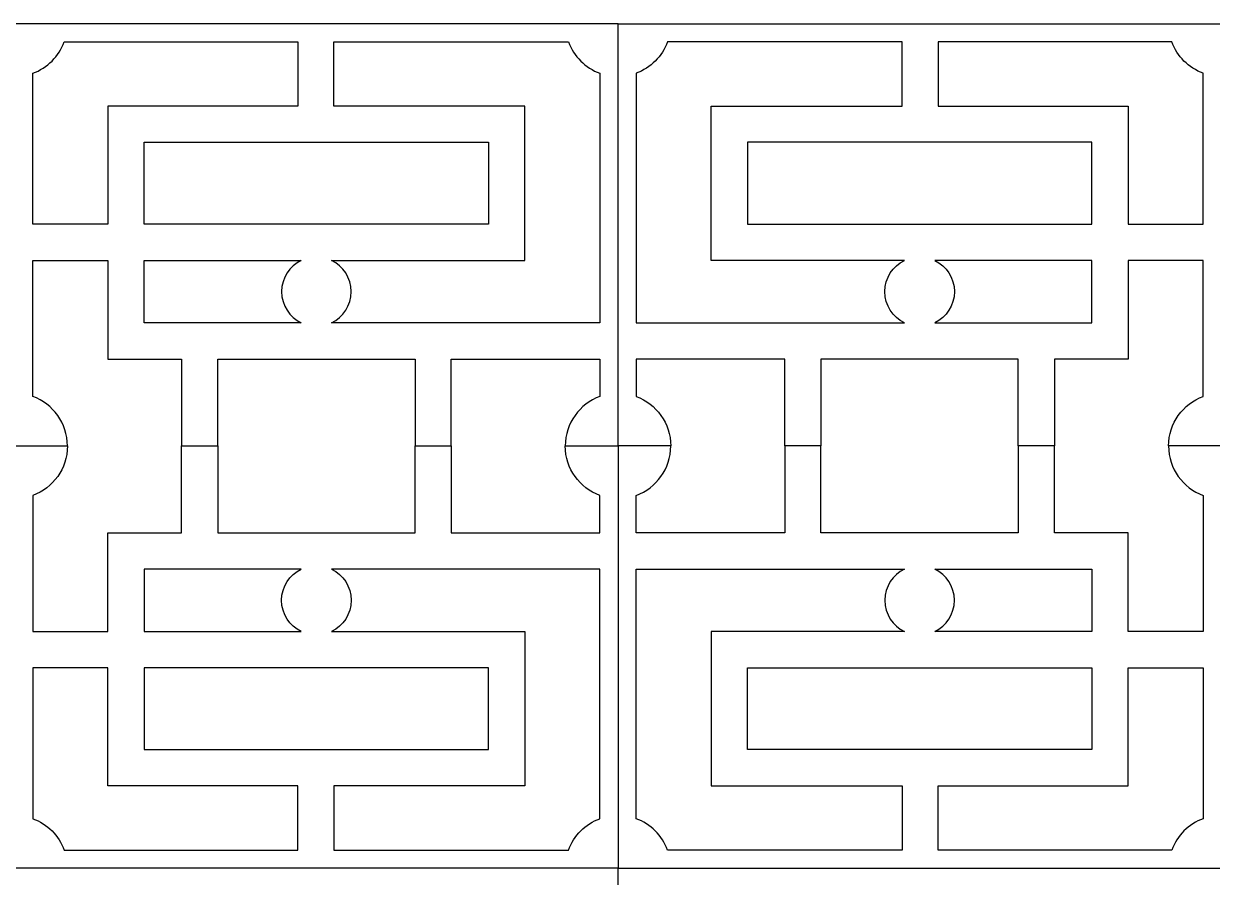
# Model space of a CAD drawing. Header units: centimetres. Extents: x -18.9 to -1.9, y -9.5 to 1.9.
# Drawn here: x -17.156 to -13.812, y -7.149 to -4.748 of the extents above; entities that cross this region are included whole.
import ezdxf

# ---------------------------------------------------------------- set-up
doc = ezdxf.new("R2010")
doc.units = ezdxf.units.CM
doc.header["$MEASUREMENT"] = 0
doc.layers.add('layer 1', color=7, linetype='Continuous')

msp = doc.modelspace()

# ---------------------------------------------------------------- linework, layer by layer
at = {"layer": 'layer 1', "color": 250}
for points, knots in [([(-16.61057, -5.69124), (-16.61057, -5.69124), (-16.61057, -5.93573), (-16.61057, -5.93573), (-16.61057, -5.93573), (-16.61057, -5.93573), (-16.71233, -5.93573), (-16.71233, -5.93573), (-16.71233, -5.93573), (-16.71233, -5.93573), (-16.71233, -5.69124), (-16.71233, -5.69124), (-16.71233, -5.69124), (-16.71233, -5.69124), (-16.86841, -5.69124), (-16.86841, -5.69124), (-16.86841, -5.69124), (-16.86841, -5.69124), (-16.9193, -5.69124), (-16.9193, -5.69124), (-16.9193, -5.69124), (-16.9193, -5.69124), (-16.9193, -5.64035), (-16.9193, -5.64035), (-16.9193, -5.64035), (-16.9193, -5.64035), (-16.9193, -5.41336), (-16.9193, -5.41336), (-16.9193, -5.41336), (-16.9193, -5.41336), (-16.9193, -5.41335), (-16.9193, -5.41335), (-16.9193, -5.41335), (-16.9193, -5.41335), (-17.13076, -5.41335), (-17.13076, -5.41335), (-17.13076, -5.41335), (-17.13076, -5.41335), (-17.13076, -5.79637), (-17.13076, -5.79637), (-17.13076, -5.79637), (-17.07391, -5.81714), (-17.03331, -5.8717), (-17.03331, -5.93573), (-17.03331, -5.93573), (-17.03331, -5.93573), (-17.13076, -5.93573), (-17.13076, -5.93573), (-17.13076, -5.93573), (-17.13076, -5.93573), (-17.18164, -5.93573), (-17.18164, -5.93573), (-17.18164, -5.93573), (-17.18164, -5.93573), (-17.18164, -4.74765), (-17.18164, -4.74765), (-17.18164, -4.74765), (-17.18164, -4.74765), (-15.48434, -4.74765), (-15.48434, -4.74765), (-15.48434, -4.74765), (-15.48434, -4.74765), (-15.48434, -5.93573), (-15.48434, -5.93573), (-15.48434, -5.93573), (-15.48434, -5.93573), (-15.48469, -5.93573), (-15.48469, -5.93573), (-15.48469, -5.93573), (-15.48469, -5.93573), (-15.53522, -5.93573), (-15.53522, -5.93573), (-15.53522, -5.93573), (-15.53522, -5.93573), (-15.63267, -5.93573), (-15.63267, -5.93573), (-15.63267, -5.93573), (-15.63267, -5.8717), (-15.59207, -5.81714), (-15.53522, -5.79637), (-15.53522, -5.79637), (-15.53522, -5.79637), (-15.53522, -5.69124), (-15.53522, -5.69124), (-15.53522, -5.69124), (-15.53522, -5.69124), (-15.95365, -5.69124), (-15.95365, -5.69124), (-15.95365, -5.69124), (-15.95365, -5.69124), (-15.95365, -5.93573), (-15.95365, -5.93573), (-15.95365, -5.93573), (-15.95365, -5.93573), (-16.05541, -5.93573), (-16.05541, -5.93573), (-16.05541, -5.93573), (-16.05541, -5.93573), (-16.05541, -5.69124), (-16.05541, -5.69124), (-16.05541, -5.69124), (-16.05541, -5.69124), (-16.42393, -5.69124), (-16.42393, -5.69124), (-16.42393, -5.69124), (-16.42393, -5.69124), (-16.56289, -5.69124), (-16.56289, -5.69124), (-16.56289, -5.69124), (-16.56289, -5.69124), (-16.61057, -5.69124), (-16.61057, -5.69124)], [0, 0, 0, 0, 0.0344828, 0.0344828, 0.0344828, 0.0344828, 0.0689655, 0.0689655, 0.0689655, 0.0689655, 0.1034483, 0.1034483, 0.1034483, 0.1034483, 0.137931, 0.137931, 0.137931, 0.137931, 0.1724138, 0.1724138, 0.1724138, 0.1724138, 0.2068966, 0.2068966, 0.2068966, 0.2068966, 0.2413793, 0.2413793, 0.2413793, 0.2413793, 0.2758621, 0.2758621, 0.2758621, 0.2758621, 0.3103448, 0.3103448, 0.3103448, 0.3103448, 0.3448276, 0.3448276, 0.3448276, 0.3448276, 0.3793103, 0.3793103, 0.3793103, 0.3793103, 0.4137931, 0.4137931, 0.4137931, 0.4137931, 0.4482759, 0.4482759, 0.4482759, 0.4482759, 0.4827586, 0.4827586, 0.4827586, 0.4827586, 0.5172414, 0.5172414, 0.5172414, 0.5172414, 0.5517241, 0.5517241, 0.5517241, 0.5517241, 0.5862069, 0.5862069, 0.5862069, 0.5862069, 0.6206897, 0.6206897, 0.6206897, 0.6206897, 0.6551724, 0.6551724, 0.6551724, 0.6551724, 0.6896552, 0.6896552, 0.6896552, 0.6896552, 0.7241379, 0.7241379, 0.7241379, 0.7241379, 0.7586207, 0.7586207, 0.7586207, 0.7586207, 0.7931034, 0.7931034, 0.7931034, 0.7931034, 0.8275862, 0.8275862, 0.8275862, 0.8275862, 0.862069, 0.862069, 0.862069, 0.862069, 0.8965517, 0.8965517, 0.8965517, 0.8965517, 0.9310345, 0.9310345, 0.9310345, 0.9310345, 1, 1, 1, 1]), ([(-14.35811, -5.69124), (-14.35811, -5.69124), (-14.35811, -5.93573), (-14.35811, -5.93573), (-14.35811, -5.93573), (-14.35811, -5.93573), (-14.25635, -5.93573), (-14.25635, -5.93573), (-14.25635, -5.93573), (-14.25635, -5.93573), (-14.25635, -5.69124), (-14.25635, -5.69124), (-14.25635, -5.69124), (-14.25635, -5.69124), (-14.10026, -5.69124), (-14.10026, -5.69124), (-14.10026, -5.69124), (-14.10026, -5.69124), (-14.04938, -5.69124), (-14.04938, -5.69124), (-14.04938, -5.69124), (-14.04938, -5.69124), (-14.04938, -5.64035), (-14.04938, -5.64035), (-14.04938, -5.64035), (-14.04938, -5.64035), (-14.04938, -5.41336), (-14.04938, -5.41336), (-14.04938, -5.41336), (-14.04938, -5.41336), (-14.04938, -5.41335), (-14.04938, -5.41335), (-14.04938, -5.41335), (-14.04938, -5.41335), (-13.83792, -5.41335), (-13.83792, -5.41335), (-13.83792, -5.41335), (-13.83792, -5.41335), (-13.83792, -5.79637), (-13.83792, -5.79637), (-13.83792, -5.79637), (-13.89477, -5.81714), (-13.93537, -5.8717), (-13.93537, -5.93573), (-13.93537, -5.93573), (-13.93537, -5.93573), (-13.83792, -5.93573), (-13.83792, -5.93573), (-13.83792, -5.93573), (-13.83792, -5.93573), (-13.78704, -5.93573), (-13.78704, -5.93573), (-13.78704, -5.93573), (-13.78704, -5.93573), (-13.78704, -4.74765), (-13.78704, -4.74765), (-13.78704, -4.74765), (-13.78704, -4.74765), (-15.48434, -4.74765), (-15.48434, -4.74765), (-15.48434, -4.74765), (-15.48434, -4.74765), (-15.48434, -5.93573), (-15.48434, -5.93573), (-15.48434, -5.93573), (-15.48434, -5.93573), (-15.48399, -5.93573), (-15.48399, -5.93573), (-15.48399, -5.93573), (-15.48399, -5.93573), (-15.43346, -5.93573), (-15.43346, -5.93573), (-15.43346, -5.93573), (-15.43346, -5.93573), (-15.33601, -5.93573), (-15.33601, -5.93573), (-15.33601, -5.93573), (-15.33601, -5.8717), (-15.37661, -5.81714), (-15.43346, -5.79637), (-15.43346, -5.79637), (-15.43346, -5.79637), (-15.43346, -5.69124), (-15.43346, -5.69124), (-15.43346, -5.69124), (-15.43346, -5.69124), (-15.01503, -5.69124), (-15.01503, -5.69124), (-15.01503, -5.69124), (-15.01503, -5.69124), (-15.01503, -5.93573), (-15.01503, -5.93573), (-15.01503, -5.93573), (-15.01503, -5.93573), (-14.91327, -5.93573), (-14.91327, -5.93573), (-14.91327, -5.93573), (-14.91327, -5.93573), (-14.91327, -5.69124), (-14.91327, -5.69124), (-14.91327, -5.69124), (-14.91327, -5.69124), (-14.54475, -5.69124), (-14.54475, -5.69124), (-14.54475, -5.69124), (-14.54475, -5.69124), (-14.40578, -5.69124), (-14.40578, -5.69124), (-14.40578, -5.69124), (-14.40578, -5.69124), (-14.35811, -5.69124), (-14.35811, -5.69124)], [0, 0, 0, 0, 0.0344828, 0.0344828, 0.0344828, 0.0344828, 0.0689655, 0.0689655, 0.0689655, 0.0689655, 0.1034483, 0.1034483, 0.1034483, 0.1034483, 0.137931, 0.137931, 0.137931, 0.137931, 0.1724138, 0.1724138, 0.1724138, 0.1724138, 0.2068966, 0.2068966, 0.2068966, 0.2068966, 0.2413793, 0.2413793, 0.2413793, 0.2413793, 0.2758621, 0.2758621, 0.2758621, 0.2758621, 0.3103448, 0.3103448, 0.3103448, 0.3103448, 0.3448276, 0.3448276, 0.3448276, 0.3448276, 0.3793103, 0.3793103, 0.3793103, 0.3793103, 0.4137931, 0.4137931, 0.4137931, 0.4137931, 0.4482759, 0.4482759, 0.4482759, 0.4482759, 0.4827586, 0.4827586, 0.4827586, 0.4827586, 0.5172414, 0.5172414, 0.5172414, 0.5172414, 0.5517241, 0.5517241, 0.5517241, 0.5517241, 0.5862069, 0.5862069, 0.5862069, 0.5862069, 0.6206897, 0.6206897, 0.6206897, 0.6206897, 0.6551724, 0.6551724, 0.6551724, 0.6551724, 0.6896552, 0.6896552, 0.6896552, 0.6896552, 0.7241379, 0.7241379, 0.7241379, 0.7241379, 0.7586207, 0.7586207, 0.7586207, 0.7586207, 0.7931034, 0.7931034, 0.7931034, 0.7931034, 0.8275862, 0.8275862, 0.8275862, 0.8275862, 0.862069, 0.862069, 0.862069, 0.862069, 0.8965517, 0.8965517, 0.8965517, 0.8965517, 0.9310345, 0.9310345, 0.9310345, 0.9310345, 1, 1, 1, 1]), ([(-16.9193, -5.31159), (-16.9193, -5.31159), (-16.9193, -5.07186), (-16.9193, -5.07186), (-16.9193, -5.07186), (-16.9193, -5.07186), (-16.9193, -5.03037), (-16.9193, -5.03037), (-16.9193, -5.03037), (-16.9193, -5.03037), (-16.9193, -4.97949), (-16.9193, -4.97949), (-16.9193, -4.97949), (-16.9193, -4.97949), (-16.86841, -4.97949), (-16.86841, -4.97949), (-16.86841, -4.97949), (-16.86841, -4.97949), (-16.38533, -4.97949), (-16.38533, -4.97949), (-16.38533, -4.97949), (-16.38533, -4.97949), (-16.38533, -4.79853), (-16.38533, -4.79853), (-16.38533, -4.79853), (-16.38533, -4.79853), (-17.04227, -4.79853), (-17.04227, -4.79853), (-17.04227, -4.79853), (-17.05725, -4.83951), (-17.08978, -4.87204), (-17.13076, -4.88701), (-17.13076, -4.88701), (-17.13076, -4.88701), (-17.13076, -5.31159), (-17.13076, -5.31159), (-17.13076, -5.31159), (-17.13076, -5.31159), (-16.9193, -5.31159), (-16.9193, -5.31159)], [0, 0, 0, 0, 0.0909091, 0.0909091, 0.0909091, 0.0909091, 0.1818182, 0.1818182, 0.1818182, 0.1818182, 0.2727273, 0.2727273, 0.2727273, 0.2727273, 0.3636364, 0.3636364, 0.3636364, 0.3636364, 0.4545455, 0.4545455, 0.4545455, 0.4545455, 0.5454545, 0.5454545, 0.5454545, 0.5454545, 0.6363636, 0.6363636, 0.6363636, 0.6363636, 0.7272727, 0.7272727, 0.7272727, 0.7272727, 0.8181818, 0.8181818, 0.8181818, 0.8181818, 1, 1, 1, 1]), ([(-16.28357, -4.97949), (-16.28357, -4.97949), (-15.79756, -4.97949), (-15.79756, -4.97949), (-15.79756, -4.97949), (-15.79756, -4.97949), (-15.74668, -4.97949), (-15.74668, -4.97949), (-15.74668, -4.97949), (-15.74668, -4.97949), (-15.74668, -5.03037), (-15.74668, -5.03037), (-15.74668, -5.03037), (-15.74668, -5.03037), (-15.74668, -5.36247), (-15.74668, -5.36247), (-15.74668, -5.36247), (-15.74668, -5.36247), (-15.74668, -5.41336), (-15.74668, -5.41336), (-15.74668, -5.41336), (-15.74668, -5.41336), (-15.79756, -5.41336), (-15.79756, -5.41336), (-15.79756, -5.41336), (-15.79756, -5.41336), (-16.2904, -5.41336), (-16.2904, -5.41336), (-16.2904, -5.41336), (-16.25772, -5.42919), (-16.23519, -5.46267), (-16.23519, -5.50141), (-16.23519, -5.50141), (-16.23519, -5.54015), (-16.25772, -5.57363), (-16.2904, -5.58947), (-16.2904, -5.58947), (-16.2904, -5.58947), (-15.53522, -5.58947), (-15.53522, -5.58947), (-15.53522, -5.58947), (-15.53522, -5.58947), (-15.53522, -4.88701), (-15.53522, -4.88701), (-15.53522, -4.88701), (-15.5762, -4.87204), (-15.60873, -4.83951), (-15.6237, -4.79853), (-15.6237, -4.79853), (-15.6237, -4.79853), (-16.28357, -4.79853), (-16.28357, -4.79853), (-16.28357, -4.79853), (-16.28357, -4.79853), (-16.28357, -4.97949), (-16.28357, -4.97949)], [0, 0, 0, 0, 0.0666667, 0.0666667, 0.0666667, 0.0666667, 0.1333333, 0.1333333, 0.1333333, 0.1333333, 0.2, 0.2, 0.2, 0.2, 0.2666667, 0.2666667, 0.2666667, 0.2666667, 0.3333333, 0.3333333, 0.3333333, 0.3333333, 0.4, 0.4, 0.4, 0.4, 0.4666667, 0.4666667, 0.4666667, 0.4666667, 0.5333333, 0.5333333, 0.5333333, 0.5333333, 0.6, 0.6, 0.6, 0.6, 0.6666667, 0.6666667, 0.6666667, 0.6666667, 0.7333333, 0.7333333, 0.7333333, 0.7333333, 0.8, 0.8, 0.8, 0.8, 0.8666667, 0.8666667, 0.8666667, 0.8666667, 1, 1, 1, 1]), ([(-14.68511, -4.97949), (-14.68511, -4.97949), (-15.17112, -4.97949), (-15.17112, -4.97949), (-15.17112, -4.97949), (-15.17112, -4.97949), (-15.222, -4.97949), (-15.222, -4.97949), (-15.222, -4.97949), (-15.222, -4.97949), (-15.222, -5.03037), (-15.222, -5.03037), (-15.222, -5.03037), (-15.222, -5.03037), (-15.222, -5.36247), (-15.222, -5.36247), (-15.222, -5.36247), (-15.222, -5.36247), (-15.222, -5.41336), (-15.222, -5.41336), (-15.222, -5.41336), (-15.222, -5.41336), (-15.17112, -5.41336), (-15.17112, -5.41336), (-15.17112, -5.41336), (-15.17112, -5.41336), (-14.67828, -5.41336), (-14.67828, -5.41336), (-14.67828, -5.41336), (-14.71095, -5.42919), (-14.73349, -5.46267), (-14.73349, -5.50141), (-14.73349, -5.50141), (-14.73349, -5.54015), (-14.71095, -5.57363), (-14.67828, -5.58947), (-14.67828, -5.58947), (-14.67828, -5.58947), (-15.43346, -5.58947), (-15.43346, -5.58947), (-15.43346, -5.58947), (-15.43346, -5.58947), (-15.43346, -4.88701), (-15.43346, -4.88701), (-15.43346, -4.88701), (-15.39248, -4.87204), (-15.35995, -4.83951), (-15.34498, -4.79853), (-15.34498, -4.79853), (-15.34498, -4.79853), (-14.68511, -4.79853), (-14.68511, -4.79853), (-14.68511, -4.79853), (-14.68511, -4.79853), (-14.68511, -4.97949), (-14.68511, -4.97949)], [0, 0, 0, 0, 0.0666667, 0.0666667, 0.0666667, 0.0666667, 0.1333333, 0.1333333, 0.1333333, 0.1333333, 0.2, 0.2, 0.2, 0.2, 0.2666667, 0.2666667, 0.2666667, 0.2666667, 0.3333333, 0.3333333, 0.3333333, 0.3333333, 0.4, 0.4, 0.4, 0.4, 0.4666667, 0.4666667, 0.4666667, 0.4666667, 0.5333333, 0.5333333, 0.5333333, 0.5333333, 0.6, 0.6, 0.6, 0.6, 0.6666667, 0.6666667, 0.6666667, 0.6666667, 0.7333333, 0.7333333, 0.7333333, 0.7333333, 0.8, 0.8, 0.8, 0.8, 0.8666667, 0.8666667, 0.8666667, 0.8666667, 1, 1, 1, 1]), ([(-14.04938, -5.31159), (-14.04938, -5.31159), (-14.04938, -5.07186), (-14.04938, -5.07186), (-14.04938, -5.07186), (-14.04938, -5.07186), (-14.04938, -5.03037), (-14.04938, -5.03037), (-14.04938, -5.03037), (-14.04938, -5.03037), (-14.04938, -4.97949), (-14.04938, -4.97949), (-14.04938, -4.97949), (-14.04938, -4.97949), (-14.10026, -4.97949), (-14.10026, -4.97949), (-14.10026, -4.97949), (-14.10026, -4.97949), (-14.58335, -4.97949), (-14.58335, -4.97949), (-14.58335, -4.97949), (-14.58335, -4.97949), (-14.58335, -4.79853), (-14.58335, -4.79853), (-14.58335, -4.79853), (-14.58335, -4.79853), (-13.9264, -4.79853), (-13.9264, -4.79853), (-13.9264, -4.79853), (-13.91143, -4.83951), (-13.8789, -4.87204), (-13.83792, -4.88701), (-13.83792, -4.88701), (-13.83792, -4.88701), (-13.83792, -5.31159), (-13.83792, -5.31159), (-13.83792, -5.31159), (-13.83792, -5.31159), (-14.04938, -5.31159), (-14.04938, -5.31159)], [0, 0, 0, 0, 0.0909091, 0.0909091, 0.0909091, 0.0909091, 0.1818182, 0.1818182, 0.1818182, 0.1818182, 0.2727273, 0.2727273, 0.2727273, 0.2727273, 0.3636364, 0.3636364, 0.3636364, 0.3636364, 0.4545455, 0.4545455, 0.4545455, 0.4545455, 0.5454545, 0.5454545, 0.5454545, 0.5454545, 0.6363636, 0.6363636, 0.6363636, 0.6363636, 0.7272727, 0.7272727, 0.7272727, 0.7272727, 0.8181818, 0.8181818, 0.8181818, 0.8181818, 1, 1, 1, 1]), ([(-16.81753, -5.08126), (-16.81753, -5.08126), (-16.81753, -5.31159), (-16.81753, -5.31159), (-16.81753, -5.31159), (-16.81753, -5.31159), (-16.56289, -5.31159), (-16.56289, -5.31159), (-16.56289, -5.31159), (-16.56289, -5.31159), (-16.42393, -5.31159), (-16.42393, -5.31159), (-16.42393, -5.31159), (-16.42393, -5.31159), (-16.39376, -5.31159), (-16.39376, -5.31159), (-16.39376, -5.31159), (-16.39376, -5.31159), (-16.39376, -5.31159), (-16.39376, -5.31159), (-16.39376, -5.31159), (-16.39376, -5.31159), (-15.84844, -5.31159), (-15.84844, -5.31159), (-15.84844, -5.31159), (-15.84844, -5.31159), (-15.84844, -5.08126), (-15.84844, -5.08126), (-15.84844, -5.08126), (-15.84844, -5.08126), (-16.81753, -5.08126), (-16.81753, -5.08126)], [0, 0, 0, 0, 0.1111111, 0.1111111, 0.1111111, 0.1111111, 0.2222222, 0.2222222, 0.2222222, 0.2222222, 0.3333333, 0.3333333, 0.3333333, 0.3333333, 0.4444444, 0.4444444, 0.4444444, 0.4444444, 0.5555556, 0.5555556, 0.5555556, 0.5555556, 0.6666667, 0.6666667, 0.6666667, 0.6666667, 0.7777778, 0.7777778, 0.7777778, 0.7777778, 1, 1, 1, 1]), ([(-14.15115, -5.08126), (-14.15115, -5.08126), (-14.15115, -5.31159), (-14.15115, -5.31159), (-14.15115, -5.31159), (-14.15115, -5.31159), (-14.40578, -5.31159), (-14.40578, -5.31159), (-14.40578, -5.31159), (-14.40578, -5.31159), (-14.54475, -5.31159), (-14.54475, -5.31159), (-14.54475, -5.31159), (-14.54475, -5.31159), (-14.57492, -5.31159), (-14.57492, -5.31159), (-14.57492, -5.31159), (-14.57492, -5.31159), (-14.57492, -5.31159), (-14.57492, -5.31159), (-14.57492, -5.31159), (-14.57492, -5.31159), (-15.12023, -5.31159), (-15.12023, -5.31159), (-15.12023, -5.31159), (-15.12023, -5.31159), (-15.12023, -5.08126), (-15.12023, -5.08126), (-15.12023, -5.08126), (-15.12023, -5.08126), (-14.15115, -5.08126), (-14.15115, -5.08126)], [0, 0, 0, 0, 0.1111111, 0.1111111, 0.1111111, 0.1111111, 0.2222222, 0.2222222, 0.2222222, 0.2222222, 0.3333333, 0.3333333, 0.3333333, 0.3333333, 0.4444444, 0.4444444, 0.4444444, 0.4444444, 0.5555556, 0.5555556, 0.5555556, 0.5555556, 0.6666667, 0.6666667, 0.6666667, 0.6666667, 0.7777778, 0.7777778, 0.7777778, 0.7777778, 1, 1, 1, 1]), ([(-16.37558, -5.41336), (-16.37558, -5.41336), (-16.42393, -5.41336), (-16.42393, -5.41336), (-16.42393, -5.41336), (-16.42393, -5.41336), (-16.56289, -5.41336), (-16.56289, -5.41336), (-16.56289, -5.41336), (-16.56289, -5.41336), (-16.81753, -5.41336), (-16.81753, -5.41336), (-16.81753, -5.41336), (-16.81753, -5.41336), (-16.81753, -5.58947), (-16.81753, -5.58947), (-16.81753, -5.58947), (-16.81753, -5.58947), (-16.56289, -5.58947), (-16.56289, -5.58947), (-16.56289, -5.58947), (-16.56289, -5.58947), (-16.42393, -5.58947), (-16.42393, -5.58947), (-16.42393, -5.58947), (-16.42393, -5.58947), (-16.37558, -5.58947), (-16.37558, -5.58947), (-16.37558, -5.58947), (-16.40825, -5.57363), (-16.43079, -5.54015), (-16.43079, -5.50141), (-16.43079, -5.50141), (-16.43079, -5.46267), (-16.40825, -5.42919), (-16.37558, -5.41336)], [0, 0, 0, 0, 0.1, 0.1, 0.1, 0.1, 0.2, 0.2, 0.2, 0.2, 0.3, 0.3, 0.3, 0.3, 0.4, 0.4, 0.4, 0.4, 0.5, 0.5, 0.5, 0.5, 0.6, 0.6, 0.6, 0.6, 0.7, 0.7, 0.7, 0.7, 0.8, 0.8, 0.8, 0.8, 1, 1, 1, 1]), ([(-14.5931, -5.41336), (-14.5931, -5.41336), (-14.54475, -5.41336), (-14.54475, -5.41336), (-14.54475, -5.41336), (-14.54475, -5.41336), (-14.40578, -5.41336), (-14.40578, -5.41336), (-14.40578, -5.41336), (-14.40578, -5.41336), (-14.15115, -5.41336), (-14.15115, -5.41336), (-14.15115, -5.41336), (-14.15115, -5.41336), (-14.15115, -5.58947), (-14.15115, -5.58947), (-14.15115, -5.58947), (-14.15115, -5.58947), (-14.40578, -5.58947), (-14.40578, -5.58947), (-14.40578, -5.58947), (-14.40578, -5.58947), (-14.54475, -5.58947), (-14.54475, -5.58947), (-14.54475, -5.58947), (-14.54475, -5.58947), (-14.5931, -5.58947), (-14.5931, -5.58947), (-14.5931, -5.58947), (-14.56043, -5.57363), (-14.53789, -5.54015), (-14.53789, -5.50141), (-14.53789, -5.50141), (-14.53789, -5.46267), (-14.56043, -5.42919), (-14.5931, -5.41336)], [0, 0, 0, 0, 0.1, 0.1, 0.1, 0.1, 0.2, 0.2, 0.2, 0.2, 0.3, 0.3, 0.3, 0.3, 0.4, 0.4, 0.4, 0.4, 0.5, 0.5, 0.5, 0.5, 0.6, 0.6, 0.6, 0.6, 0.7, 0.7, 0.7, 0.7, 0.8, 0.8, 0.8, 0.8, 1, 1, 1, 1]), ([(-16.61057, -6.18023), (-16.61057, -6.18023), (-16.61057, -5.93573), (-16.61057, -5.93573), (-16.61057, -5.93573), (-16.61057, -5.93573), (-16.71233, -5.93573), (-16.71233, -5.93573), (-16.71233, -5.93573), (-16.71233, -5.93573), (-16.71233, -6.18023), (-16.71233, -6.18023), (-16.71233, -6.18023), (-16.71233, -6.18023), (-16.86841, -6.18023), (-16.86841, -6.18023), (-16.86841, -6.18023), (-16.86841, -6.18023), (-16.9193, -6.18023), (-16.9193, -6.18023), (-16.9193, -6.18023), (-16.9193, -6.18023), (-16.9193, -6.23112), (-16.9193, -6.23112), (-16.9193, -6.23112), (-16.9193, -6.23112), (-16.9193, -6.45811), (-16.9193, -6.45811), (-16.9193, -6.45811), (-16.9193, -6.45811), (-16.9193, -6.45811), (-16.9193, -6.45811), (-16.9193, -6.45811), (-16.9193, -6.45811), (-17.13076, -6.45811), (-17.13076, -6.45811), (-17.13076, -6.45811), (-17.13076, -6.45811), (-17.13076, -6.0751), (-17.13076, -6.0751), (-17.13076, -6.0751), (-17.07391, -6.05433), (-17.03331, -5.99976), (-17.03331, -5.93573), (-17.03331, -5.93573), (-17.03331, -5.93573), (-17.13076, -5.93573), (-17.13076, -5.93573), (-17.13076, -5.93573), (-17.13076, -5.93573), (-17.18164, -5.93573), (-17.18164, -5.93573), (-17.18164, -5.93573), (-17.18164, -5.93573), (-17.18164, -7.12382), (-17.18164, -7.12382), (-17.18164, -7.12382), (-17.18164, -7.12382), (-15.48434, -7.12382), (-15.48434, -7.12382), (-15.48434, -7.12382), (-15.48434, -7.12382), (-15.48434, -5.93573), (-15.48434, -5.93573), (-15.48434, -5.93573), (-15.48434, -5.93573), (-15.48469, -5.93573), (-15.48469, -5.93573), (-15.48469, -5.93573), (-15.48469, -5.93573), (-15.53522, -5.93573), (-15.53522, -5.93573), (-15.53522, -5.93573), (-15.53522, -5.93573), (-15.63267, -5.93573), (-15.63267, -5.93573), (-15.63267, -5.93573), (-15.63267, -5.99976), (-15.59207, -6.05433), (-15.53522, -6.0751), (-15.53522, -6.0751), (-15.53522, -6.0751), (-15.53522, -6.18023), (-15.53522, -6.18023), (-15.53522, -6.18023), (-15.53522, -6.18023), (-15.95365, -6.18023), (-15.95365, -6.18023), (-15.95365, -6.18023), (-15.95365, -6.18023), (-15.95365, -5.93573), (-15.95365, -5.93573), (-15.95365, -5.93573), (-15.95365, -5.93573), (-16.05541, -5.93573), (-16.05541, -5.93573), (-16.05541, -5.93573), (-16.05541, -5.93573), (-16.05541, -6.18023), (-16.05541, -6.18023), (-16.05541, -6.18023), (-16.05541, -6.18023), (-16.42393, -6.18023), (-16.42393, -6.18023), (-16.42393, -6.18023), (-16.42393, -6.18023), (-16.56289, -6.18023), (-16.56289, -6.18023), (-16.56289, -6.18023), (-16.56289, -6.18023), (-16.61057, -6.18023), (-16.61057, -6.18023)], [0, 0, 0, 0, 0.0344828, 0.0344828, 0.0344828, 0.0344828, 0.0689655, 0.0689655, 0.0689655, 0.0689655, 0.1034483, 0.1034483, 0.1034483, 0.1034483, 0.137931, 0.137931, 0.137931, 0.137931, 0.1724138, 0.1724138, 0.1724138, 0.1724138, 0.2068966, 0.2068966, 0.2068966, 0.2068966, 0.2413793, 0.2413793, 0.2413793, 0.2413793, 0.2758621, 0.2758621, 0.2758621, 0.2758621, 0.3103448, 0.3103448, 0.3103448, 0.3103448, 0.3448276, 0.3448276, 0.3448276, 0.3448276, 0.3793103, 0.3793103, 0.3793103, 0.3793103, 0.4137931, 0.4137931, 0.4137931, 0.4137931, 0.4482759, 0.4482759, 0.4482759, 0.4482759, 0.4827586, 0.4827586, 0.4827586, 0.4827586, 0.5172414, 0.5172414, 0.5172414, 0.5172414, 0.5517241, 0.5517241, 0.5517241, 0.5517241, 0.5862069, 0.5862069, 0.5862069, 0.5862069, 0.6206897, 0.6206897, 0.6206897, 0.6206897, 0.6551724, 0.6551724, 0.6551724, 0.6551724, 0.6896552, 0.6896552, 0.6896552, 0.6896552, 0.7241379, 0.7241379, 0.7241379, 0.7241379, 0.7586207, 0.7586207, 0.7586207, 0.7586207, 0.7931034, 0.7931034, 0.7931034, 0.7931034, 0.8275862, 0.8275862, 0.8275862, 0.8275862, 0.862069, 0.862069, 0.862069, 0.862069, 0.8965517, 0.8965517, 0.8965517, 0.8965517, 0.9310345, 0.9310345, 0.9310345, 0.9310345, 1, 1, 1, 1]), ([(-14.35811, -6.18023), (-14.35811, -6.18023), (-14.35811, -5.93573), (-14.35811, -5.93573), (-14.35811, -5.93573), (-14.35811, -5.93573), (-14.25635, -5.93573), (-14.25635, -5.93573), (-14.25635, -5.93573), (-14.25635, -5.93573), (-14.25635, -6.18023), (-14.25635, -6.18023), (-14.25635, -6.18023), (-14.25635, -6.18023), (-14.10026, -6.18023), (-14.10026, -6.18023), (-14.10026, -6.18023), (-14.10026, -6.18023), (-14.04938, -6.18023), (-14.04938, -6.18023), (-14.04938, -6.18023), (-14.04938, -6.18023), (-14.04938, -6.23112), (-14.04938, -6.23112), (-14.04938, -6.23112), (-14.04938, -6.23112), (-14.04938, -6.45811), (-14.04938, -6.45811), (-14.04938, -6.45811), (-14.04938, -6.45811), (-14.04938, -6.45811), (-14.04938, -6.45811), (-14.04938, -6.45811), (-14.04938, -6.45811), (-13.83792, -6.45811), (-13.83792, -6.45811), (-13.83792, -6.45811), (-13.83792, -6.45811), (-13.83792, -6.0751), (-13.83792, -6.0751), (-13.83792, -6.0751), (-13.89477, -6.05433), (-13.93537, -5.99976), (-13.93537, -5.93573), (-13.93537, -5.93573), (-13.93537, -5.93573), (-13.83792, -5.93573), (-13.83792, -5.93573), (-13.83792, -5.93573), (-13.83792, -5.93573), (-13.78704, -5.93573), (-13.78704, -5.93573), (-13.78704, -5.93573), (-13.78704, -5.93573), (-13.78704, -7.12382), (-13.78704, -7.12382), (-13.78704, -7.12382), (-13.78704, -7.12382), (-15.48434, -7.12382), (-15.48434, -7.12382), (-15.48434, -7.12382), (-15.48434, -7.12382), (-15.48434, -5.93573), (-15.48434, -5.93573), (-15.48434, -5.93573), (-15.48434, -5.93573), (-15.48399, -5.93573), (-15.48399, -5.93573), (-15.48399, -5.93573), (-15.48399, -5.93573), (-15.43346, -5.93573), (-15.43346, -5.93573), (-15.43346, -5.93573), (-15.43346, -5.93573), (-15.33601, -5.93573), (-15.33601, -5.93573), (-15.33601, -5.93573), (-15.33601, -5.99976), (-15.37661, -6.05433), (-15.43346, -6.0751), (-15.43346, -6.0751), (-15.43346, -6.0751), (-15.43346, -6.18023), (-15.43346, -6.18023), (-15.43346, -6.18023), (-15.43346, -6.18023), (-15.01503, -6.18023), (-15.01503, -6.18023), (-15.01503, -6.18023), (-15.01503, -6.18023), (-15.01503, -5.93573), (-15.01503, -5.93573), (-15.01503, -5.93573), (-15.01503, -5.93573), (-14.91327, -5.93573), (-14.91327, -5.93573), (-14.91327, -5.93573), (-14.91327, -5.93573), (-14.91327, -6.18023), (-14.91327, -6.18023), (-14.91327, -6.18023), (-14.91327, -6.18023), (-14.54475, -6.18023), (-14.54475, -6.18023), (-14.54475, -6.18023), (-14.54475, -6.18023), (-14.40578, -6.18023), (-14.40578, -6.18023), (-14.40578, -6.18023), (-14.40578, -6.18023), (-14.35811, -6.18023), (-14.35811, -6.18023)], [0, 0, 0, 0, 0.0344828, 0.0344828, 0.0344828, 0.0344828, 0.0689655, 0.0689655, 0.0689655, 0.0689655, 0.1034483, 0.1034483, 0.1034483, 0.1034483, 0.137931, 0.137931, 0.137931, 0.137931, 0.1724138, 0.1724138, 0.1724138, 0.1724138, 0.2068966, 0.2068966, 0.2068966, 0.2068966, 0.2413793, 0.2413793, 0.2413793, 0.2413793, 0.2758621, 0.2758621, 0.2758621, 0.2758621, 0.3103448, 0.3103448, 0.3103448, 0.3103448, 0.3448276, 0.3448276, 0.3448276, 0.3448276, 0.3793103, 0.3793103, 0.3793103, 0.3793103, 0.4137931, 0.4137931, 0.4137931, 0.4137931, 0.4482759, 0.4482759, 0.4482759, 0.4482759, 0.4827586, 0.4827586, 0.4827586, 0.4827586, 0.5172414, 0.5172414, 0.5172414, 0.5172414, 0.5517241, 0.5517241, 0.5517241, 0.5517241, 0.5862069, 0.5862069, 0.5862069, 0.5862069, 0.6206897, 0.6206897, 0.6206897, 0.6206897, 0.6551724, 0.6551724, 0.6551724, 0.6551724, 0.6896552, 0.6896552, 0.6896552, 0.6896552, 0.7241379, 0.7241379, 0.7241379, 0.7241379, 0.7586207, 0.7586207, 0.7586207, 0.7586207, 0.7931034, 0.7931034, 0.7931034, 0.7931034, 0.8275862, 0.8275862, 0.8275862, 0.8275862, 0.862069, 0.862069, 0.862069, 0.862069, 0.8965517, 0.8965517, 0.8965517, 0.8965517, 0.9310345, 0.9310345, 0.9310345, 0.9310345, 1, 1, 1, 1]), ([(-16.37558, -6.45811), (-16.37558, -6.45811), (-16.42393, -6.45811), (-16.42393, -6.45811), (-16.42393, -6.45811), (-16.42393, -6.45811), (-16.56289, -6.45811), (-16.56289, -6.45811), (-16.56289, -6.45811), (-16.56289, -6.45811), (-16.81753, -6.45811), (-16.81753, -6.45811), (-16.81753, -6.45811), (-16.81753, -6.45811), (-16.81753, -6.282), (-16.81753, -6.282), (-16.81753, -6.282), (-16.81753, -6.282), (-16.56289, -6.282), (-16.56289, -6.282), (-16.56289, -6.282), (-16.56289, -6.282), (-16.42393, -6.282), (-16.42393, -6.282), (-16.42393, -6.282), (-16.42393, -6.282), (-16.37558, -6.282), (-16.37558, -6.282), (-16.37558, -6.282), (-16.40825, -6.29783), (-16.43079, -6.33132), (-16.43079, -6.37006), (-16.43079, -6.37006), (-16.43079, -6.40879), (-16.40825, -6.44228), (-16.37558, -6.45811)], [0, 0, 0, 0, 0.1, 0.1, 0.1, 0.1, 0.2, 0.2, 0.2, 0.2, 0.3, 0.3, 0.3, 0.3, 0.4, 0.4, 0.4, 0.4, 0.5, 0.5, 0.5, 0.5, 0.6, 0.6, 0.6, 0.6, 0.7, 0.7, 0.7, 0.7, 0.8, 0.8, 0.8, 0.8, 1, 1, 1, 1]), ([(-16.28357, -6.89198), (-16.28357, -6.89198), (-15.79756, -6.89198), (-15.79756, -6.89198), (-15.79756, -6.89198), (-15.79756, -6.89198), (-15.74668, -6.89198), (-15.74668, -6.89198), (-15.74668, -6.89198), (-15.74668, -6.89198), (-15.74668, -6.8411), (-15.74668, -6.8411), (-15.74668, -6.8411), (-15.74668, -6.8411), (-15.74668, -6.509), (-15.74668, -6.509), (-15.74668, -6.509), (-15.74668, -6.509), (-15.74668, -6.45811), (-15.74668, -6.45811), (-15.74668, -6.45811), (-15.74668, -6.45811), (-15.79756, -6.45811), (-15.79756, -6.45811), (-15.79756, -6.45811), (-15.79756, -6.45811), (-16.2904, -6.45811), (-16.2904, -6.45811), (-16.2904, -6.45811), (-16.25772, -6.44228), (-16.23519, -6.40879), (-16.23519, -6.37006), (-16.23519, -6.37006), (-16.23519, -6.33132), (-16.25772, -6.29783), (-16.2904, -6.282), (-16.2904, -6.282), (-16.2904, -6.282), (-15.53522, -6.282), (-15.53522, -6.282), (-15.53522, -6.282), (-15.53522, -6.282), (-15.53522, -6.98446), (-15.53522, -6.98446), (-15.53522, -6.98446), (-15.5762, -6.99943), (-15.60873, -7.03196), (-15.6237, -7.07294), (-15.6237, -7.07294), (-15.6237, -7.07294), (-16.28357, -7.07294), (-16.28357, -7.07294), (-16.28357, -7.07294), (-16.28357, -7.07294), (-16.28357, -6.89198), (-16.28357, -6.89198)], [0, 0, 0, 0, 0.0666667, 0.0666667, 0.0666667, 0.0666667, 0.1333333, 0.1333333, 0.1333333, 0.1333333, 0.2, 0.2, 0.2, 0.2, 0.2666667, 0.2666667, 0.2666667, 0.2666667, 0.3333333, 0.3333333, 0.3333333, 0.3333333, 0.4, 0.4, 0.4, 0.4, 0.4666667, 0.4666667, 0.4666667, 0.4666667, 0.5333333, 0.5333333, 0.5333333, 0.5333333, 0.6, 0.6, 0.6, 0.6, 0.6666667, 0.6666667, 0.6666667, 0.6666667, 0.7333333, 0.7333333, 0.7333333, 0.7333333, 0.8, 0.8, 0.8, 0.8, 0.8666667, 0.8666667, 0.8666667, 0.8666667, 1, 1, 1, 1]), ([(-14.68511, -6.89198), (-14.68511, -6.89198), (-15.17112, -6.89198), (-15.17112, -6.89198), (-15.17112, -6.89198), (-15.17112, -6.89198), (-15.222, -6.89198), (-15.222, -6.89198), (-15.222, -6.89198), (-15.222, -6.89198), (-15.222, -6.8411), (-15.222, -6.8411), (-15.222, -6.8411), (-15.222, -6.8411), (-15.222, -6.509), (-15.222, -6.509), (-15.222, -6.509), (-15.222, -6.509), (-15.222, -6.45811), (-15.222, -6.45811), (-15.222, -6.45811), (-15.222, -6.45811), (-15.17112, -6.45811), (-15.17112, -6.45811), (-15.17112, -6.45811), (-15.17112, -6.45811), (-14.67828, -6.45811), (-14.67828, -6.45811), (-14.67828, -6.45811), (-14.71095, -6.44228), (-14.73349, -6.40879), (-14.73349, -6.37006), (-14.73349, -6.37006), (-14.73349, -6.33132), (-14.71095, -6.29783), (-14.67828, -6.282), (-14.67828, -6.282), (-14.67828, -6.282), (-15.43346, -6.282), (-15.43346, -6.282), (-15.43346, -6.282), (-15.43346, -6.282), (-15.43346, -6.98446), (-15.43346, -6.98446), (-15.43346, -6.98446), (-15.39248, -6.99943), (-15.35995, -7.03196), (-15.34498, -7.07294), (-15.34498, -7.07294), (-15.34498, -7.07294), (-14.68511, -7.07294), (-14.68511, -7.07294), (-14.68511, -7.07294), (-14.68511, -7.07294), (-14.68511, -6.89198), (-14.68511, -6.89198)], [0, 0, 0, 0, 0.0666667, 0.0666667, 0.0666667, 0.0666667, 0.1333333, 0.1333333, 0.1333333, 0.1333333, 0.2, 0.2, 0.2, 0.2, 0.2666667, 0.2666667, 0.2666667, 0.2666667, 0.3333333, 0.3333333, 0.3333333, 0.3333333, 0.4, 0.4, 0.4, 0.4, 0.4666667, 0.4666667, 0.4666667, 0.4666667, 0.5333333, 0.5333333, 0.5333333, 0.5333333, 0.6, 0.6, 0.6, 0.6, 0.6666667, 0.6666667, 0.6666667, 0.6666667, 0.7333333, 0.7333333, 0.7333333, 0.7333333, 0.8, 0.8, 0.8, 0.8, 0.8666667, 0.8666667, 0.8666667, 0.8666667, 1, 1, 1, 1]), ([(-14.5931, -6.45811), (-14.5931, -6.45811), (-14.54475, -6.45811), (-14.54475, -6.45811), (-14.54475, -6.45811), (-14.54475, -6.45811), (-14.40578, -6.45811), (-14.40578, -6.45811), (-14.40578, -6.45811), (-14.40578, -6.45811), (-14.15115, -6.45811), (-14.15115, -6.45811), (-14.15115, -6.45811), (-14.15115, -6.45811), (-14.15115, -6.282), (-14.15115, -6.282), (-14.15115, -6.282), (-14.15115, -6.282), (-14.40578, -6.282), (-14.40578, -6.282), (-14.40578, -6.282), (-14.40578, -6.282), (-14.54475, -6.282), (-14.54475, -6.282), (-14.54475, -6.282), (-14.54475, -6.282), (-14.5931, -6.282), (-14.5931, -6.282), (-14.5931, -6.282), (-14.56043, -6.29783), (-14.53789, -6.33132), (-14.53789, -6.37006), (-14.53789, -6.37006), (-14.53789, -6.40879), (-14.56043, -6.44228), (-14.5931, -6.45811)], [0, 0, 0, 0, 0.1, 0.1, 0.1, 0.1, 0.2, 0.2, 0.2, 0.2, 0.3, 0.3, 0.3, 0.3, 0.4, 0.4, 0.4, 0.4, 0.5, 0.5, 0.5, 0.5, 0.6, 0.6, 0.6, 0.6, 0.7, 0.7, 0.7, 0.7, 0.8, 0.8, 0.8, 0.8, 1, 1, 1, 1]), ([(-16.9193, -6.55988), (-16.9193, -6.55988), (-16.9193, -6.79961), (-16.9193, -6.79961), (-16.9193, -6.79961), (-16.9193, -6.79961), (-16.9193, -6.8411), (-16.9193, -6.8411), (-16.9193, -6.8411), (-16.9193, -6.8411), (-16.9193, -6.89198), (-16.9193, -6.89198), (-16.9193, -6.89198), (-16.9193, -6.89198), (-16.86841, -6.89198), (-16.86841, -6.89198), (-16.86841, -6.89198), (-16.86841, -6.89198), (-16.38533, -6.89198), (-16.38533, -6.89198), (-16.38533, -6.89198), (-16.38533, -6.89198), (-16.38533, -7.07294), (-16.38533, -7.07294), (-16.38533, -7.07294), (-16.38533, -7.07294), (-17.04227, -7.07294), (-17.04227, -7.07294), (-17.04227, -7.07294), (-17.05725, -7.03196), (-17.08978, -6.99943), (-17.13076, -6.98446), (-17.13076, -6.98446), (-17.13076, -6.98446), (-17.13076, -6.55988), (-17.13076, -6.55988), (-17.13076, -6.55988), (-17.13076, -6.55988), (-16.9193, -6.55988), (-16.9193, -6.55988)], [0, 0, 0, 0, 0.0909091, 0.0909091, 0.0909091, 0.0909091, 0.1818182, 0.1818182, 0.1818182, 0.1818182, 0.2727273, 0.2727273, 0.2727273, 0.2727273, 0.3636364, 0.3636364, 0.3636364, 0.3636364, 0.4545455, 0.4545455, 0.4545455, 0.4545455, 0.5454545, 0.5454545, 0.5454545, 0.5454545, 0.6363636, 0.6363636, 0.6363636, 0.6363636, 0.7272727, 0.7272727, 0.7272727, 0.7272727, 0.8181818, 0.8181818, 0.8181818, 0.8181818, 1, 1, 1, 1]), ([(-16.81753, -6.79021), (-16.81753, -6.79021), (-16.81753, -6.55988), (-16.81753, -6.55988), (-16.81753, -6.55988), (-16.81753, -6.55988), (-16.56289, -6.55988), (-16.56289, -6.55988), (-16.56289, -6.55988), (-16.56289, -6.55988), (-16.42393, -6.55988), (-16.42393, -6.55988), (-16.42393, -6.55988), (-16.42393, -6.55988), (-16.39376, -6.55988), (-16.39376, -6.55988), (-16.39376, -6.55988), (-16.39376, -6.55988), (-16.39376, -6.55988), (-16.39376, -6.55988), (-16.39376, -6.55988), (-16.39376, -6.55988), (-15.84844, -6.55988), (-15.84844, -6.55988), (-15.84844, -6.55988), (-15.84844, -6.55988), (-15.84844, -6.79021), (-15.84844, -6.79021), (-15.84844, -6.79021), (-15.84844, -6.79021), (-16.81753, -6.79021), (-16.81753, -6.79021)], [0, 0, 0, 0, 0.1111111, 0.1111111, 0.1111111, 0.1111111, 0.2222222, 0.2222222, 0.2222222, 0.2222222, 0.3333333, 0.3333333, 0.3333333, 0.3333333, 0.4444444, 0.4444444, 0.4444444, 0.4444444, 0.5555556, 0.5555556, 0.5555556, 0.5555556, 0.6666667, 0.6666667, 0.6666667, 0.6666667, 0.7777778, 0.7777778, 0.7777778, 0.7777778, 1, 1, 1, 1]), ([(-14.15115, -6.79021), (-14.15115, -6.79021), (-14.15115, -6.55988), (-14.15115, -6.55988), (-14.15115, -6.55988), (-14.15115, -6.55988), (-14.40578, -6.55988), (-14.40578, -6.55988), (-14.40578, -6.55988), (-14.40578, -6.55988), (-14.54475, -6.55988), (-14.54475, -6.55988), (-14.54475, -6.55988), (-14.54475, -6.55988), (-14.57492, -6.55988), (-14.57492, -6.55988), (-14.57492, -6.55988), (-14.57492, -6.55988), (-14.57492, -6.55988), (-14.57492, -6.55988), (-14.57492, -6.55988), (-14.57492, -6.55988), (-15.12023, -6.55988), (-15.12023, -6.55988), (-15.12023, -6.55988), (-15.12023, -6.55988), (-15.12023, -6.79021), (-15.12023, -6.79021), (-15.12023, -6.79021), (-15.12023, -6.79021), (-14.15115, -6.79021), (-14.15115, -6.79021)], [0, 0, 0, 0, 0.1111111, 0.1111111, 0.1111111, 0.1111111, 0.2222222, 0.2222222, 0.2222222, 0.2222222, 0.3333333, 0.3333333, 0.3333333, 0.3333333, 0.4444444, 0.4444444, 0.4444444, 0.4444444, 0.5555556, 0.5555556, 0.5555556, 0.5555556, 0.6666667, 0.6666667, 0.6666667, 0.6666667, 0.7777778, 0.7777778, 0.7777778, 0.7777778, 1, 1, 1, 1]), ([(-14.04938, -6.55988), (-14.04938, -6.55988), (-14.04938, -6.79961), (-14.04938, -6.79961), (-14.04938, -6.79961), (-14.04938, -6.79961), (-14.04938, -6.8411), (-14.04938, -6.8411), (-14.04938, -6.8411), (-14.04938, -6.8411), (-14.04938, -6.89198), (-14.04938, -6.89198), (-14.04938, -6.89198), (-14.04938, -6.89198), (-14.10026, -6.89198), (-14.10026, -6.89198), (-14.10026, -6.89198), (-14.10026, -6.89198), (-14.58335, -6.89198), (-14.58335, -6.89198), (-14.58335, -6.89198), (-14.58335, -6.89198), (-14.58335, -7.07294), (-14.58335, -7.07294), (-14.58335, -7.07294), (-14.58335, -7.07294), (-13.9264, -7.07294), (-13.9264, -7.07294), (-13.9264, -7.07294), (-13.91143, -7.03196), (-13.8789, -6.99943), (-13.83792, -6.98446), (-13.83792, -6.98446), (-13.83792, -6.98446), (-13.83792, -6.55988), (-13.83792, -6.55988), (-13.83792, -6.55988), (-13.83792, -6.55988), (-14.04938, -6.55988), (-14.04938, -6.55988)], [0, 0, 0, 0, 0.0909091, 0.0909091, 0.0909091, 0.0909091, 0.1818182, 0.1818182, 0.1818182, 0.1818182, 0.2727273, 0.2727273, 0.2727273, 0.2727273, 0.3636364, 0.3636364, 0.3636364, 0.3636364, 0.4545455, 0.4545455, 0.4545455, 0.4545455, 0.5454545, 0.5454545, 0.5454545, 0.5454545, 0.6363636, 0.6363636, 0.6363636, 0.6363636, 0.7272727, 0.7272727, 0.7272727, 0.7272727, 0.8181818, 0.8181818, 0.8181818, 0.8181818, 1, 1, 1, 1]), ([(-16.61057, -8.06741), (-16.61057, -8.06741), (-16.61057, -8.31191), (-16.61057, -8.31191), (-16.61057, -8.31191), (-16.61057, -8.31191), (-16.71233, -8.31191), (-16.71233, -8.31191), (-16.71233, -8.31191), (-16.71233, -8.31191), (-16.71233, -8.06741), (-16.71233, -8.06741), (-16.71233, -8.06741), (-16.71233, -8.06741), (-16.86841, -8.06741), (-16.86841, -8.06741), (-16.86841, -8.06741), (-16.86841, -8.06741), (-16.9193, -8.06741), (-16.9193, -8.06741), (-16.9193, -8.06741), (-16.9193, -8.06741), (-16.9193, -8.01653), (-16.9193, -8.01653), (-16.9193, -8.01653), (-16.9193, -8.01653), (-16.9193, -7.78953), (-16.9193, -7.78953), (-16.9193, -7.78953), (-16.9193, -7.78953), (-16.9193, -7.78953), (-16.9193, -7.78953), (-16.9193, -7.78953), (-16.9193, -7.78953), (-17.13076, -7.78953), (-17.13076, -7.78953), (-17.13076, -7.78953), (-17.13076, -7.78953), (-17.13076, -8.17255), (-17.13076, -8.17255), (-17.13076, -8.17255), (-17.07391, -8.19331), (-17.03331, -8.24788), (-17.03331, -8.31191), (-17.03331, -8.31191), (-17.03331, -8.31191), (-17.13076, -8.31191), (-17.13076, -8.31191), (-17.13076, -8.31191), (-17.13076, -8.31191), (-17.18164, -8.31191), (-17.18164, -8.31191), (-17.18164, -8.31191), (-17.18164, -8.31191), (-17.18164, -7.12382), (-17.18164, -7.12382), (-17.18164, -7.12382), (-17.18164, -7.12382), (-15.48434, -7.12382), (-15.48434, -7.12382), (-15.48434, -7.12382), (-15.48434, -7.12382), (-15.48434, -8.31191), (-15.48434, -8.31191), (-15.48434, -8.31191), (-15.48434, -8.31191), (-15.48469, -8.31191), (-15.48469, -8.31191), (-15.48469, -8.31191), (-15.48469, -8.31191), (-15.53522, -8.31191), (-15.53522, -8.31191), (-15.53522, -8.31191), (-15.53522, -8.31191), (-15.63267, -8.31191), (-15.63267, -8.31191), (-15.63267, -8.31191), (-15.63267, -8.24788), (-15.59207, -8.19331), (-15.53522, -8.17255), (-15.53522, -8.17255), (-15.53522, -8.17255), (-15.53522, -8.06741), (-15.53522, -8.06741), (-15.53522, -8.06741), (-15.53522, -8.06741), (-15.95365, -8.06741), (-15.95365, -8.06741), (-15.95365, -8.06741), (-15.95365, -8.06741), (-15.95365, -8.31191), (-15.95365, -8.31191), (-15.95365, -8.31191), (-15.95365, -8.31191), (-16.05541, -8.31191), (-16.05541, -8.31191), (-16.05541, -8.31191), (-16.05541, -8.31191), (-16.05541, -8.06741), (-16.05541, -8.06741), (-16.05541, -8.06741), (-16.05541, -8.06741), (-16.42393, -8.06741), (-16.42393, -8.06741), (-16.42393, -8.06741), (-16.42393, -8.06741), (-16.56289, -8.06741), (-16.56289, -8.06741), (-16.56289, -8.06741), (-16.56289, -8.06741), (-16.61057, -8.06741), (-16.61057, -8.06741)], [0, 0, 0, 0, 0.0344828, 0.0344828, 0.0344828, 0.0344828, 0.0689655, 0.0689655, 0.0689655, 0.0689655, 0.1034483, 0.1034483, 0.1034483, 0.1034483, 0.137931, 0.137931, 0.137931, 0.137931, 0.1724138, 0.1724138, 0.1724138, 0.1724138, 0.2068966, 0.2068966, 0.2068966, 0.2068966, 0.2413793, 0.2413793, 0.2413793, 0.2413793, 0.2758621, 0.2758621, 0.2758621, 0.2758621, 0.3103448, 0.3103448, 0.3103448, 0.3103448, 0.3448276, 0.3448276, 0.3448276, 0.3448276, 0.3793103, 0.3793103, 0.3793103, 0.3793103, 0.4137931, 0.4137931, 0.4137931, 0.4137931, 0.4482759, 0.4482759, 0.4482759, 0.4482759, 0.4827586, 0.4827586, 0.4827586, 0.4827586, 0.5172414, 0.5172414, 0.5172414, 0.5172414, 0.5517241, 0.5517241, 0.5517241, 0.5517241, 0.5862069, 0.5862069, 0.5862069, 0.5862069, 0.6206897, 0.6206897, 0.6206897, 0.6206897, 0.6551724, 0.6551724, 0.6551724, 0.6551724, 0.6896552, 0.6896552, 0.6896552, 0.6896552, 0.7241379, 0.7241379, 0.7241379, 0.7241379, 0.7586207, 0.7586207, 0.7586207, 0.7586207, 0.7931034, 0.7931034, 0.7931034, 0.7931034, 0.8275862, 0.8275862, 0.8275862, 0.8275862, 0.862069, 0.862069, 0.862069, 0.862069, 0.8965517, 0.8965517, 0.8965517, 0.8965517, 0.9310345, 0.9310345, 0.9310345, 0.9310345, 1, 1, 1, 1]), ([(-14.35811, -8.06741), (-14.35811, -8.06741), (-14.35811, -8.31191), (-14.35811, -8.31191), (-14.35811, -8.31191), (-14.35811, -8.31191), (-14.25635, -8.31191), (-14.25635, -8.31191), (-14.25635, -8.31191), (-14.25635, -8.31191), (-14.25635, -8.06741), (-14.25635, -8.06741), (-14.25635, -8.06741), (-14.25635, -8.06741), (-14.10026, -8.06741), (-14.10026, -8.06741), (-14.10026, -8.06741), (-14.10026, -8.06741), (-14.04938, -8.06741), (-14.04938, -8.06741), (-14.04938, -8.06741), (-14.04938, -8.06741), (-14.04938, -8.01653), (-14.04938, -8.01653), (-14.04938, -8.01653), (-14.04938, -8.01653), (-14.04938, -7.78953), (-14.04938, -7.78953), (-14.04938, -7.78953), (-14.04938, -7.78953), (-14.04938, -7.78953), (-14.04938, -7.78953), (-14.04938, -7.78953), (-14.04938, -7.78953), (-13.83792, -7.78953), (-13.83792, -7.78953), (-13.83792, -7.78953), (-13.83792, -7.78953), (-13.83792, -8.17255), (-13.83792, -8.17255), (-13.83792, -8.17255), (-13.89477, -8.19331), (-13.93537, -8.24788), (-13.93537, -8.31191), (-13.93537, -8.31191), (-13.93537, -8.31191), (-13.83792, -8.31191), (-13.83792, -8.31191), (-13.83792, -8.31191), (-13.83792, -8.31191), (-13.78704, -8.31191), (-13.78704, -8.31191), (-13.78704, -8.31191), (-13.78704, -8.31191), (-13.78704, -7.12382), (-13.78704, -7.12382), (-13.78704, -7.12382), (-13.78704, -7.12382), (-15.48434, -7.12382), (-15.48434, -7.12382), (-15.48434, -7.12382), (-15.48434, -7.12382), (-15.48434, -8.31191), (-15.48434, -8.31191), (-15.48434, -8.31191), (-15.48434, -8.31191), (-15.48399, -8.31191), (-15.48399, -8.31191), (-15.48399, -8.31191), (-15.48399, -8.31191), (-15.43346, -8.31191), (-15.43346, -8.31191), (-15.43346, -8.31191), (-15.43346, -8.31191), (-15.33601, -8.31191), (-15.33601, -8.31191), (-15.33601, -8.31191), (-15.33601, -8.24788), (-15.37661, -8.19331), (-15.43346, -8.17255), (-15.43346, -8.17255), (-15.43346, -8.17255), (-15.43346, -8.06741), (-15.43346, -8.06741), (-15.43346, -8.06741), (-15.43346, -8.06741), (-15.01503, -8.06741), (-15.01503, -8.06741), (-15.01503, -8.06741), (-15.01503, -8.06741), (-15.01503, -8.31191), (-15.01503, -8.31191), (-15.01503, -8.31191), (-15.01503, -8.31191), (-14.91327, -8.31191), (-14.91327, -8.31191), (-14.91327, -8.31191), (-14.91327, -8.31191), (-14.91327, -8.06741), (-14.91327, -8.06741), (-14.91327, -8.06741), (-14.91327, -8.06741), (-14.54475, -8.06741), (-14.54475, -8.06741), (-14.54475, -8.06741), (-14.54475, -8.06741), (-14.40578, -8.06741), (-14.40578, -8.06741), (-14.40578, -8.06741), (-14.40578, -8.06741), (-14.35811, -8.06741), (-14.35811, -8.06741)], [0, 0, 0, 0, 0.0344828, 0.0344828, 0.0344828, 0.0344828, 0.0689655, 0.0689655, 0.0689655, 0.0689655, 0.1034483, 0.1034483, 0.1034483, 0.1034483, 0.137931, 0.137931, 0.137931, 0.137931, 0.1724138, 0.1724138, 0.1724138, 0.1724138, 0.2068966, 0.2068966, 0.2068966, 0.2068966, 0.2413793, 0.2413793, 0.2413793, 0.2413793, 0.2758621, 0.2758621, 0.2758621, 0.2758621, 0.3103448, 0.3103448, 0.3103448, 0.3103448, 0.3448276, 0.3448276, 0.3448276, 0.3448276, 0.3793103, 0.3793103, 0.3793103, 0.3793103, 0.4137931, 0.4137931, 0.4137931, 0.4137931, 0.4482759, 0.4482759, 0.4482759, 0.4482759, 0.4827586, 0.4827586, 0.4827586, 0.4827586, 0.5172414, 0.5172414, 0.5172414, 0.5172414, 0.5517241, 0.5517241, 0.5517241, 0.5517241, 0.5862069, 0.5862069, 0.5862069, 0.5862069, 0.6206897, 0.6206897, 0.6206897, 0.6206897, 0.6551724, 0.6551724, 0.6551724, 0.6551724, 0.6896552, 0.6896552, 0.6896552, 0.6896552, 0.7241379, 0.7241379, 0.7241379, 0.7241379, 0.7586207, 0.7586207, 0.7586207, 0.7586207, 0.7931034, 0.7931034, 0.7931034, 0.7931034, 0.8275862, 0.8275862, 0.8275862, 0.8275862, 0.862069, 0.862069, 0.862069, 0.862069, 0.8965517, 0.8965517, 0.8965517, 0.8965517, 0.9310345, 0.9310345, 0.9310345, 0.9310345, 1, 1, 1, 1])]:
    msp.add_open_spline(points, degree=3, knots=knots, dxfattribs=at)

doc.saveas('drawing.dxf')
